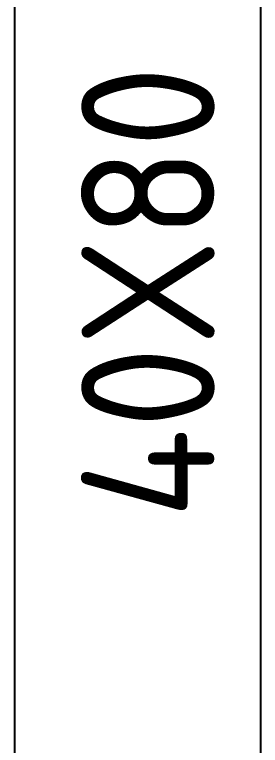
# Model space of a CAD drawing. Header units: millimetres. Extents: x 37984 to 70752, y 14140 to 37584.
# Drawn here: x 45750.5 to 45787.3, y 28271.3 to 28381.1 of the extents above; entities that cross this region are included whole.
import ezdxf

# ---------------------------------------------------------------- set-up
doc = ezdxf.new("R2010")
doc.units = ezdxf.units.MM
doc.layers.add('! NO PLOT !', color=7, linetype='Continuous', true_color=0xff75dd, plot=False)
doc.layers.add('000-PI-Oprema', color=30, linetype='Continuous', lineweight=5)
doc.layers.add('002-PI-Kabelska kanalica', color=150, linetype='Continuous')
doc.styles.add('PI0', font='isocpeur.ttf', dxfattribs={"width": 0.9})

# ---------------------------------------------------------------- blocks, each defined once
blk = doc.blocks.new('*U528')
at = {"layer": '002-PI-Kabelska kanalica'}
blk.add_line((20, -100), (20, 120), dxfattribs=at)
blk = doc.blocks.new('spojnica')
at = {"layer": '! NO PLOT !', "transparency": 33554687}
blk.add_line((44763.49, 28809.4), (44763.49, 26919.4), dxfattribs=at)

msp = doc.modelspace()

# ---------------------------------------------------------------- block references
at = {"rotation": 180}
msp.add_blockref('*U528', (45770.483, 28339.404), dxfattribs=at)
at = {"layer": '000-PI-Oprema'}
msp.add_blockref('spojnica', (1023.847, -100), dxfattribs=at)

# ---------------------------------------------------------------- texts
at = {"insert": (45770.483, 28339.404), "char_height": 20, "width": 16.78721, "attachment_point": 5, "rotation": 90, "style": 'PI0'}
msp.add_mtext('{\\fISOCPEUR|b0|i0|c238|p34;4}0X{\\fISOCPEUR|b0|i0|c238|p34;8}0', dxfattribs=at)

doc.saveas('drawing.dxf')
